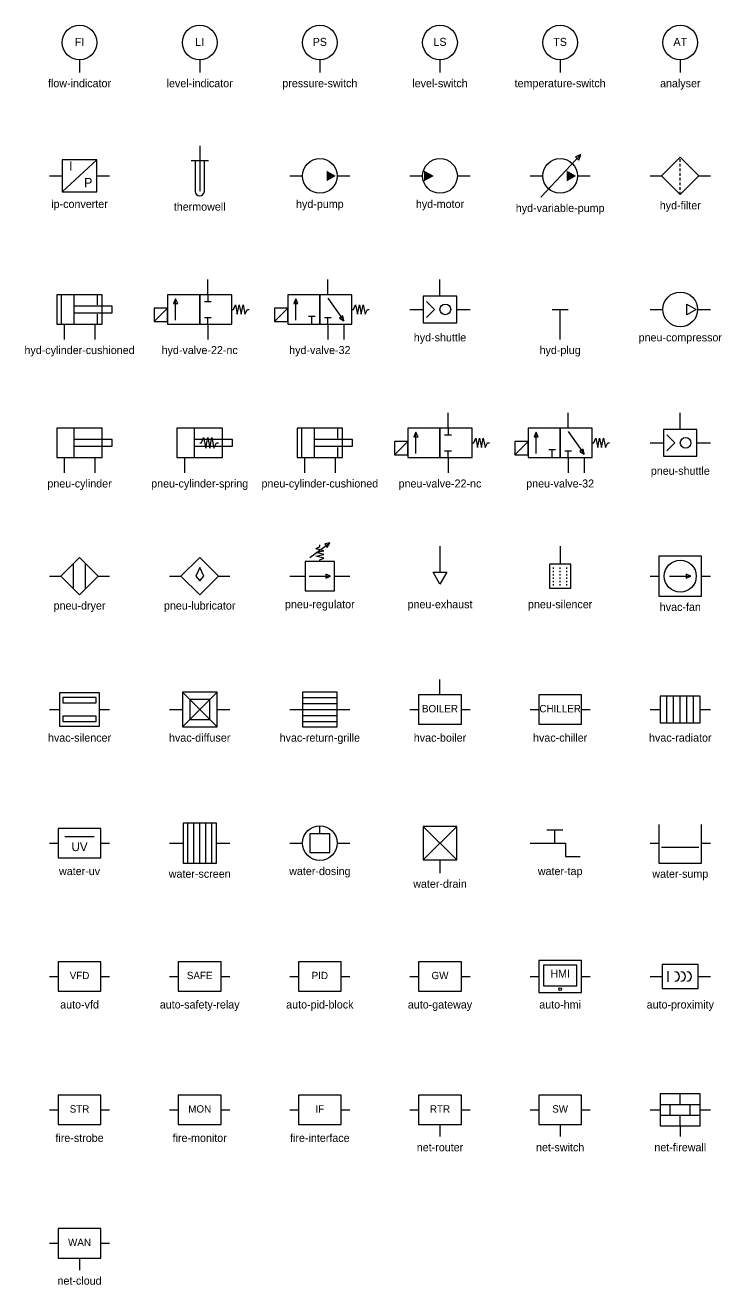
# Model space of a CAD drawing. Header units: millimetres. Extents: x -81 to 2045, y -3666 to 54.
# Drawn here: x 999 to 2042, y -3662 to -1774 of the extents above; entities that cross this region are included whole.
import ezdxf
from ezdxf.enums import TextEntityAlignment as Align

# ---------------------------------------------------------------- set-up
doc = ezdxf.new("R2010")
doc.units = ezdxf.units.MM
doc.linetypes.add('CC_DASH_2_3', pattern=[5, 2, -3])
doc.linetypes.add('CC_DASH_4_3', pattern=[7, 4, -3])
doc.layers.get('0').update_dxf_attribs({"linetype": 'CONTINUOUS', "true_color": 0x344755})
for name, color, linetype, true_color in [('Automation', 7, 'CONTINUOUS', 0x355463), ('Fire', 7, 'CONTINUOUS', 0x355463), ('HVAC', 7, 'CONTINUOUS', 0x355463), ('Hydraulics', 7, 'CONTINUOUS', 0x355463), ('Instruments', 7, 'CONTINUOUS', 0x9b7246), ('Network', 7, 'CONTINUOUS', 0x355463), ('Pneumatics', 7, 'CONTINUOUS', 0x355463), ('Water', 7, 'CONTINUOUS', 0x355463)]:
    doc.layers.add(name, color=color, linetype=linetype, true_color=true_color)

# ---------------------------------------------------------------- blocks, each defined once
blk = doc.blocks.new('CC_FLOW_INDICATOR')
at = {"color": 0, "linetype": 'CONTINUOUS'}
blk.add_line((0, -26), (0, -45), dxfattribs=at)
blk.add_circle((0, 0), 26, dxfattribs=at)
blk.add_text('FI', height=12, dxfattribs=at).set_placement((0, -5), align=Align.CENTER)
blk = doc.blocks.new('CC_LEVEL_INDICATOR')
at = {"color": 0, "linetype": 'CONTINUOUS'}
blk.add_line((0, -26), (0, -45), dxfattribs=at)
blk.add_circle((0, 0), 26, dxfattribs=at)
blk.add_text('LI', height=12, dxfattribs=at).set_placement((0, -5), align=Align.CENTER)
blk = doc.blocks.new('CC_PRESSURE_SWITCH')
at = {"color": 0, "linetype": 'CONTINUOUS'}
blk.add_line((0, -26), (0, -45), dxfattribs=at)
blk.add_circle((0, 0), 26, dxfattribs=at)
blk.add_text('PS', height=12, dxfattribs=at).set_placement((0, -5), align=Align.CENTER)
blk = doc.blocks.new('CC_LEVEL_SWITCH')
at = {"color": 0, "linetype": 'CONTINUOUS'}
blk.add_line((0, -26), (0, -45), dxfattribs=at)
blk.add_circle((0, 0), 26, dxfattribs=at)
blk.add_text('LS', height=12, dxfattribs=at).set_placement((0, -5), align=Align.CENTER)
blk = doc.blocks.new('CC_TEMPERATURE_SWITCH')
at = {"color": 0, "linetype": 'CONTINUOUS'}
blk.add_line((0, -26), (0, -45), dxfattribs=at)
blk.add_circle((0, 0), 26, dxfattribs=at)
blk.add_text('TS', height=12, dxfattribs=at).set_placement((0, -5), align=Align.CENTER)
blk = doc.blocks.new('CC_ANALYSER')
at = {"color": 0, "linetype": 'CONTINUOUS'}
blk.add_line((0, -26), (0, -45), dxfattribs=at)
blk.add_circle((0, 0), 26, dxfattribs=at)
blk.add_text('AT', height=12, dxfattribs=at).set_placement((0, -5), align=Align.CENTER)
blk = doc.blocks.new('CC_IP_CONVERTER')
at = {"color": 0, "linetype": 'CONTINUOUS'}
for p, q in [((-26, -24), (26, 24)), ((-45, 0), (-26, 0)), ((26, 0), (45, 0))]:
    blk.add_line(p, q, dxfattribs=at)
blk.add_lwpolyline([(-26, -24), (26, -24), (26, 24), (-26, 24)], close=True, dxfattribs=at)
for s, p in [('I', (-13, 8)), ('P', (13, -17))]:
    blk.add_text(s, height=14, dxfattribs=at).set_placement(p, align=Align.CENTER)
blk = doc.blocks.new('CC_THERMOWELL')
at = {"color": 0, "linetype": 'CONTINUOUS'}
for p, q in [((0, 45), (0, -23)), ((-13, 23), (13, 23)), ((-7, 23), (-7, -23)), ((7, -23), (7, 23))]:
    blk.add_line(p, q, dxfattribs=at)
blk.add_arc((0, -23), 7, 180, 360, dxfattribs=at)
blk = doc.blocks.new('CC_HYD_PUMP')
at = {"color": 0, "linetype": 'CONTINUOUS'}
for p, q in [((-45, 0), (-26, 0)), ((26, 0), (45, 0))]:
    blk.add_line(p, q, dxfattribs=at)
blk.add_circle((0, 0), 26, dxfattribs=at)
blk.add_solid([(10, -8), (10, 8), (24, 0)], dxfattribs=at)
blk = doc.blocks.new('CC_HYD_MOTOR')
at = {"color": 0, "linetype": 'CONTINUOUS'}
for p, q in [((-45, 0), (-26, 0)), ((26, 0), (45, 0))]:
    blk.add_line(p, q, dxfattribs=at)
blk.add_circle((0, 0), 26, dxfattribs=at)
blk.add_solid([(-24, -8), (-24, 8), (-9, 0)], dxfattribs=at)
blk = doc.blocks.new('CC_HYD_VARIABLE_PUMP')
at = {"color": 0, "linetype": 'CONTINUOUS'}
for p, q in [((-29, -32), (31, 32)), ((-45, 0), (-26, 0)), ((26, 0), (45, 0))]:
    blk.add_line(p, q, dxfattribs=at)
blk.add_lwpolyline([(31, 32), (22.9, 28.6), (28.2, 23.7)], close=True, dxfattribs=at)
blk.add_circle((0, 0), 26, dxfattribs=at)
blk.add_solid([(10, -8), (10, 8), (24, 0)], dxfattribs=at)
blk = doc.blocks.new('CC_HYD_FILTER')
at = {"color": 0, "linetype": 'CC_DASH_4_3'}
blk.add_line((0, -28), (0, 28), dxfattribs=at)
at = {"color": 0, "linetype": 'CONTINUOUS'}
for p, q in [((-45, 0), (-28, 0)), ((28, 0), (45, 0))]:
    blk.add_line(p, q, dxfattribs=at)
blk.add_lwpolyline([(-28, 0), (0, 28), (28, 0), (0, -28)], close=True, dxfattribs=at)
blk = doc.blocks.new('CC_HYD_CYLINDER_CUSHIONED')
at = {"color": 0, "linetype": 'CONTINUOUS'}
for p, q in [((-27, -22), (-27, 22)), ((-8, -22), (-8, 22)), ((27, 7), (27, 22)), ((49, 5), (-8, 5)), ((49, -5), (49, 5)), ((-8, -5), (49, -5)), ((27, -22), (27, -7)), ((-23, -22), (-23, -45)), ((23, -22), (23, -45))]:
    blk.add_line(p, q, dxfattribs=at)
blk.add_lwpolyline([(-34, -22), (34, -22), (34, 22), (-34, 22)], close=True, dxfattribs=at)
blk = doc.blocks.new('CC_HYD_VALVE_22_NC')
at = {"color": 0, "linetype": 'CONTINUOUS'}
for p, q in [((12, 22), (12, 45)), ((12, 22), (12, 12)), ((-68, -18), (-48, 2)), ((-36, -16), (-36, 16)), ((7, 12), (17, 12)), ((7, -12), (17, -12)), ((12, -22), (12, -12)), ((12, -22), (12, -45))]:
    blk.add_line(p, q, dxfattribs=at)
for points in [[(-48, -22), (0, -22), (0, 22), (-48, 22)], [(0, -22), (48, -22), (48, 22), (0, 22)], [(-68, -18), (-48, -18), (-48, 2), (-68, 2)], [(-36, 16), (-39.15, 9), (-32.85, 9)]]:
    blk.add_lwpolyline(points, close=True, dxfattribs=at)
blk.add_lwpolyline([(48, 0), (50.6, 0), (53.46, 7), (56.32, -7), (59.18, 7), (62.04, -7), (64.9, 7), (67.76, -7), (71.4, 0), (74, 0)], dxfattribs=at)
blk = doc.blocks.new('CC_HYD_VALVE_32')
at = {"color": 0, "linetype": 'CONTINUOUS'}
for p, q in [((12, 22), (12, 45)), ((-68, -18), (-48, 2)), ((-36, -16), (-36, 16)), ((12, 17), (36, -17)), ((-17, -10), (-7, -10)), ((-12, -22), (-12, -10)), ((7, -12), (17, -12)), ((12, -22), (12, -12)), ((12, -22), (12, -45)), ((36, -22), (36, -45))]:
    blk.add_line(p, q, dxfattribs=at)
for points in [[(-48, -22), (0, -22), (0, 22), (-48, 22)], [(0, -22), (48, -22), (48, 22), (0, 22)], [(-68, -18), (-48, -18), (-48, 2), (-68, 2)], [(-36, 16), (-39.1, 9), (-32.9, 9)], [(36, -17), (34.5, -9.5), (29.4, -13.1)]]:
    blk.add_lwpolyline(points, close=True, dxfattribs=at)
blk.add_lwpolyline([(48, 0), (50.6, 0), (53.5, 7), (56.3, -7), (59.2, 7), (62, -7), (64.9, 7), (67.8, -7), (71.4, 0), (74, 0)], dxfattribs=at)
blk = doc.blocks.new('CC_HYD_SHUTTLE')
at = {"color": 0, "linetype": 'CONTINUOUS'}
for p, q in [((0, 20), (0, 45)), ((-45, 0), (-25, 0)), ((25, 0), (45, 0))]:
    blk.add_line(p, q, dxfattribs=at)
blk.add_lwpolyline([(-25, -20), (25, -20), (25, 20), (-25, 20)], close=True, dxfattribs=at)
blk.add_lwpolyline([(-20, -12), (-8, 0), (-20, 12)], dxfattribs=at)
blk.add_circle((8, 0), 8, dxfattribs=at)
blk = doc.blocks.new('CC_HYD_PLUG')
at = {"color": 0, "linetype": 'CONTINUOUS'}
for p, q in [((-12, 0), (12, 0)), ((0, -45), (0, 0))]:
    blk.add_line(p, q, dxfattribs=at)
blk = doc.blocks.new('CC_PNEU_COMPRESSOR')
at = {"color": 0, "linetype": 'CONTINUOUS'}
for p, q in [((-45, 0), (-26, 0)), ((26, 0), (45, 0))]:
    blk.add_line(p, q, dxfattribs=at)
blk.add_lwpolyline([(10, -8), (10, 8), (24, 0)], close=True, dxfattribs=at)
blk.add_circle((0, 0), 26, dxfattribs=at)
blk = doc.blocks.new('CC_PNEU_CYLINDER')
at = {"color": 0, "linetype": 'CONTINUOUS'}
for p, q in [((-8, -22), (-8, 22)), ((49, 5), (-8, 5)), ((49, -5), (49, 5)), ((-8, -5), (49, -5)), ((-23, -22), (-23, -45)), ((23, -22), (23, -45))]:
    blk.add_line(p, q, dxfattribs=at)
blk.add_lwpolyline([(-34, -22), (34, -22), (34, 22), (-34, 22)], close=True, dxfattribs=at)
blk = doc.blocks.new('CC_PNEU_CYLINDER_SPRING')
at = {"color": 0, "linetype": 'CONTINUOUS'}
for p, q in [((-8, -22), (-8, 22)), ((49, 5), (-8, 5)), ((49, -5), (49, 5)), ((-8, -5), (49, -5)), ((-23, -22), (-23, -45))]:
    blk.add_line(p, q, dxfattribs=at)
blk.add_lwpolyline([(-34, -22), (34, -22), (34, 22), (-34, 22)], close=True, dxfattribs=at)
blk.add_lwpolyline([(0, 0), (2.8, 0), (5.88, 8), (8.96, -8), (12.04, 8), (15.12, -8), (18.2, 8), (21.28, -8), (25.2, 0), (28, 0)], dxfattribs=at)
blk = doc.blocks.new('CC_PNEU_CYLINDER_CUSHIONED')
at = {"color": 0, "linetype": 'CONTINUOUS'}
for p, q in [((-27, -22), (-27, 22)), ((-8, -22), (-8, 22)), ((27, 7), (27, 22)), ((49, 5), (-8, 5)), ((49, -5), (49, 5)), ((-8, -5), (49, -5)), ((27, -22), (27, -7)), ((-23, -22), (-23, -45)), ((23, -22), (23, -45))]:
    blk.add_line(p, q, dxfattribs=at)
blk.add_lwpolyline([(-34, -22), (34, -22), (34, 22), (-34, 22)], close=True, dxfattribs=at)
blk = doc.blocks.new('CC_PNEU_VALVE_22_NC')
at = {"color": 0, "linetype": 'CONTINUOUS'}
for p, q in [((12, 22), (12, 45)), ((12, 22), (12, 12)), ((-68, -18), (-48, 2)), ((-36, -16), (-36, 16)), ((7, 12), (17, 12)), ((7, -12), (17, -12)), ((12, -22), (12, -12)), ((12, -22), (12, -45))]:
    blk.add_line(p, q, dxfattribs=at)
for points in [[(-48, -22), (0, -22), (0, 22), (-48, 22)], [(0, -22), (48, -22), (48, 22), (0, 22)], [(-68, -18), (-48, -18), (-48, 2), (-68, 2)], [(-36, 16), (-39.15, 9), (-32.85, 9)]]:
    blk.add_lwpolyline(points, close=True, dxfattribs=at)
blk.add_lwpolyline([(48, 0), (50.6, 0), (53.46, 7), (56.32, -7), (59.18, 7), (62.04, -7), (64.9, 7), (67.76, -7), (71.4, 0), (74, 0)], dxfattribs=at)
blk = doc.blocks.new('CC_PNEU_VALVE_32')
at = {"color": 0, "linetype": 'CONTINUOUS'}
for p, q in [((12, 22), (12, 45)), ((-68, -18), (-48, 2)), ((-36, -16), (-36, 16)), ((12, 17), (36, -17)), ((-17, -10), (-7, -10)), ((-12, -22), (-12, -10)), ((7, -12), (17, -12)), ((12, -22), (12, -12)), ((12, -22), (12, -45)), ((36, -22), (36, -45))]:
    blk.add_line(p, q, dxfattribs=at)
for points in [[(-48, -22), (0, -22), (0, 22), (-48, 22)], [(0, -22), (48, -22), (48, 22), (0, 22)], [(-68, -18), (-48, -18), (-48, 2), (-68, 2)], [(-36, 16), (-39.1, 9), (-32.9, 9)], [(36, -17), (34.5, -9.5), (29.4, -13.1)]]:
    blk.add_lwpolyline(points, close=True, dxfattribs=at)
blk.add_lwpolyline([(48, 0), (50.6, 0), (53.5, 7), (56.3, -7), (59.2, 7), (62, -7), (64.9, 7), (67.8, -7), (71.4, 0), (74, 0)], dxfattribs=at)
blk = doc.blocks.new('CC_PNEU_SHUTTLE')
at = {"color": 0, "linetype": 'CONTINUOUS'}
for p, q in [((0, 20), (0, 45)), ((-45, 0), (-25, 0)), ((25, 0), (45, 0))]:
    blk.add_line(p, q, dxfattribs=at)
blk.add_lwpolyline([(-25, -20), (25, -20), (25, 20), (-25, 20)], close=True, dxfattribs=at)
blk.add_lwpolyline([(-20, -12), (-8, 0), (-20, 12)], dxfattribs=at)
blk.add_circle((8, 0), 8, dxfattribs=at)
blk = doc.blocks.new('CC_PNEU_DRYER')
at = {"color": 0, "linetype": 'CONTINUOUS'}
for p, q in [((-9, -19), (-9, 19)), ((9, -19), (9, 19)), ((-45, 0), (-28, 0)), ((28, 0), (45, 0))]:
    blk.add_line(p, q, dxfattribs=at)
blk.add_lwpolyline([(-28, 0), (0, 28), (28, 0), (0, -28)], close=True, dxfattribs=at)
blk = doc.blocks.new('CC_PNEU_LUBRICATOR')
at = {"color": 0, "linetype": 'CONTINUOUS'}
for p, q in [((-45, 0), (-28, 0)), ((28, 0), (45, 0))]:
    blk.add_line(p, q, dxfattribs=at)
for points in [[(-28, 0), (0, 28), (28, 0), (0, -28)], [(0, 13), (-6, 0), (0, -7), (6, 0)]]:
    blk.add_lwpolyline(points, close=True, dxfattribs=at)
blk = doc.blocks.new('CC_PNEU_REGULATOR')
at = {"color": 0, "linetype": 'CONTINUOUS'}
for p, q in [((-15, 28), (15, 50)), ((-45, 0), (-22, 0)), ((-16, 0), (16, 0)), ((22, 0), (45, 0))]:
    blk.add_line(p, q, dxfattribs=at)
blk.add_lwpolyline([(0, 22), (0, 24.5), (6, 27.2), (-6, 30), (6, 32.8), (-6, 35.5), (6, 38.2), (-6, 41), (0, 44.5), (0, 47)], dxfattribs=at)
for points in [[(15, 50), (7.5, 48.4), (11.2, 43.3)], [(-22, -22), (22, -22), (22, 22), (-22, 22)], [(16, 0), (9, 3.1), (9, -3.1)]]:
    blk.add_lwpolyline(points, close=True, dxfattribs=at)
blk = doc.blocks.new('CC_PNEU_EXHAUST')
at = {"color": 0, "linetype": 'CONTINUOUS'}
blk.add_line((0, 45), (0, 6), dxfattribs=at)
blk.add_lwpolyline([(-10, 6), (10, 6), (0, -12)], close=True, dxfattribs=at)
blk = doc.blocks.new('CC_PNEU_SILENCER')
at = {"color": 0, "linetype": 'CONTINUOUS'}
blk.add_line((0, 45), (0, 18), dxfattribs=at)
at = {"color": 0, "linetype": 'CC_DASH_2_3'}
for p, q in [((-10, -14), (-10, 14)), ((0, -14), (0, 14)), ((10, -14), (10, 14))]:
    blk.add_line(p, q, dxfattribs=at)
at = {"color": 0, "linetype": 'CONTINUOUS'}
blk.add_lwpolyline([(-16, -18), (16, -18), (16, 18), (-16, 18)], close=True, dxfattribs=at)
blk = doc.blocks.new('CC_HVAC_FAN')
at = {"color": 0, "linetype": 'CONTINUOUS'}
for p, q in [((-45, 0), (-32, 0)), ((-16, 0), (16, 0)), ((32, 0), (45, 0))]:
    blk.add_line(p, q, dxfattribs=at)
for points in [[(-32, -30), (32, -30), (32, 30), (-32, 30)], [(16, 0), (9, 3.15), (9, -3.15)]]:
    blk.add_lwpolyline(points, close=True, dxfattribs=at)
blk.add_circle((0, 0), 24, dxfattribs=at)
blk = doc.blocks.new('CC_HVAC_SILENCER')
at = {"color": 0, "linetype": 'CONTINUOUS'}
for p, q in [((-45, 0), (-30, 0)), ((30, 0), (45, 0))]:
    blk.add_line(p, q, dxfattribs=at)
for points in [[(-30, -25), (30, -25), (30, 25), (-30, 25)], [(-25, 10), (25, 10), (25, 18), (-25, 18)], [(-25, -18), (25, -18), (25, -10), (-25, -10)]]:
    blk.add_lwpolyline(points, close=True, dxfattribs=at)
blk = doc.blocks.new('CC_HVAC_DIFFUSER')
at = {"color": 0, "linetype": 'CONTINUOUS'}
for p, q in [((-26, -26), (26, 26)), ((-26, 26), (26, -26)), ((-45, 0), (-26, 0)), ((26, 0), (45, 0))]:
    blk.add_line(p, q, dxfattribs=at)
for points in [[(-26, -26), (26, -26), (26, 26), (-26, 26)], [(-15, -15), (15, -15), (15, 15), (-15, 15)]]:
    blk.add_lwpolyline(points, close=True, dxfattribs=at)
blk = doc.blocks.new('CC_HVAC_RETURN_GRILLE')
at = {"color": 0, "linetype": 'CONTINUOUS'}
for p, q in [((-45, 0), (-26, 0)), ((-26, 18), (26, 18)), ((-26, 9), (26, 9)), ((-26, 0), (26, 0)), ((26, 0), (45, 0)), ((-26, -9), (26, -9)), ((-26, -18), (26, -18))]:
    blk.add_line(p, q, dxfattribs=at)
blk.add_lwpolyline([(-26, -26), (26, -26), (26, 26), (-26, 26)], close=True, dxfattribs=at)
blk = doc.blocks.new('CC_HVAC_BOILER')
at = {"color": 0, "linetype": 'CONTINUOUS'}
for p, q in [((0, 22), (0, 45)), ((-45, 0), (-32, 0)), ((32, 0), (45, 0))]:
    blk.add_line(p, q, dxfattribs=at)
blk.add_lwpolyline([(-32, -22), (32, -22), (32, 22), (-32, 22)], close=True, dxfattribs=at)
blk.add_text('BOILER', height=11, dxfattribs=at).set_placement((0, -4), align=Align.CENTER)
blk = doc.blocks.new('CC_HVAC_CHILLER')
at = {"color": 0, "linetype": 'CONTINUOUS'}
for p, q in [((-45, 0), (-32, 0)), ((32, 0), (45, 0))]:
    blk.add_line(p, q, dxfattribs=at)
blk.add_lwpolyline([(-32, -22), (32, -22), (32, 22), (-32, 22)], close=True, dxfattribs=at)
blk.add_text('CHILLER', height=11, dxfattribs=at).set_placement((0, -4), align=Align.CENTER)
blk = doc.blocks.new('CC_HVAC_RADIATOR')
at = {"color": 0, "linetype": 'CONTINUOUS'}
for p, q in [((-20, -20), (-20, 20)), ((-10, -20), (-10, 20)), ((0, -20), (0, 20)), ((10, -20), (10, 20)), ((20, -20), (20, 20)), ((-45, 0), (-30, 0)), ((30, 0), (45, 0))]:
    blk.add_line(p, q, dxfattribs=at)
blk.add_lwpolyline([(-30, -20), (30, -20), (30, 20), (-30, 20)], close=True, dxfattribs=at)
blk = doc.blocks.new('CC_WATER_UV')
at = {"color": 0, "linetype": 'CONTINUOUS'}
for p, q in [((-45, 0), (-32, 0)), ((-22, 10), (22, 10)), ((32, 0), (45, 0))]:
    blk.add_line(p, q, dxfattribs=at)
blk.add_lwpolyline([(-32, -22), (32, -22), (32, 22), (-32, 22)], close=True, dxfattribs=at)
blk.add_text('UV', height=13, dxfattribs=at).set_placement((0, -12), align=Align.CENTER)
blk = doc.blocks.new('CC_WATER_SCREEN')
at = {"color": 0, "linetype": 'CONTINUOUS'}
for p, q in [((-18, -30), (-18, 30)), ((-9, -30), (-9, 30)), ((0, -30), (0, 30)), ((9, -30), (9, 30)), ((18, -30), (18, 30)), ((-45, 0), (-25, 0)), ((25, 0), (45, 0))]:
    blk.add_line(p, q, dxfattribs=at)
blk.add_lwpolyline([(-25, -30), (25, -30), (25, 30), (-25, 30)], close=True, dxfattribs=at)
blk = doc.blocks.new('CC_WATER_DOSING')
at = {"color": 0, "linetype": 'CONTINUOUS'}
for p, q in [((0, 14), (0, 26)), ((-45, 0), (-26, 0)), ((26, 0), (45, 0))]:
    blk.add_line(p, q, dxfattribs=at)
blk.add_lwpolyline([(-15, -14), (15, -14), (15, 14), (-15, 14)], close=True, dxfattribs=at)
blk.add_circle((0, 0), 26, dxfattribs=at)
blk = doc.blocks.new('CC_WATER_DRAIN')
at = {"color": 0, "linetype": 'CONTINUOUS'}
for p, q in [((-25, -25), (25, 25)), ((-25, 25), (25, -25)), ((0, -25), (0, -45))]:
    blk.add_line(p, q, dxfattribs=at)
blk.add_lwpolyline([(-25, -25), (25, -25), (25, 25), (-25, 25)], close=True, dxfattribs=at)
blk = doc.blocks.new('CC_WATER_TAP')
at = {"color": 0, "linetype": 'CONTINUOUS'}
for p, q in [((-20, 20), (4, 20)), ((-8, 0), (-8, 20))]:
    blk.add_line(p, q, dxfattribs=at)
blk.add_lwpolyline([(-45, 0), (8, 0), (8, -20), (30, -20)], dxfattribs=at)
blk = doc.blocks.new('CC_WATER_SUMP')
at = {"color": 0, "linetype": 'CONTINUOUS'}
for p, q in [((-45, 0), (-32, 0)), ((32, 0), (45, 0)), ((-28, -6), (28, -6))]:
    blk.add_line(p, q, dxfattribs=at)
blk.add_lwpolyline([(-32, 28), (-32, -30), (32, -30), (32, 28)], dxfattribs=at)
blk = doc.blocks.new('CC_AUTO_VFD')
at = {"color": 0, "linetype": 'CONTINUOUS'}
for p, q in [((-45, 0), (-32, 0)), ((32, 0), (45, 0))]:
    blk.add_line(p, q, dxfattribs=at)
blk.add_lwpolyline([(-32, -22), (32, -22), (32, 22), (-32, 22)], close=True, dxfattribs=at)
blk.add_text('VFD', height=11, dxfattribs=at).set_placement((0, -4), align=Align.CENTER)
blk = doc.blocks.new('CC_AUTO_SAFETY_RELAY')
at = {"color": 0, "linetype": 'CONTINUOUS'}
for p, q in [((-45, 0), (-32, 0)), ((32, 0), (45, 0))]:
    blk.add_line(p, q, dxfattribs=at)
blk.add_lwpolyline([(-32, -22), (32, -22), (32, 22), (-32, 22)], close=True, dxfattribs=at)
blk.add_text('SAFE', height=11, dxfattribs=at).set_placement((0, -4), align=Align.CENTER)
blk = doc.blocks.new('CC_AUTO_PID_BLOCK')
at = {"color": 0, "linetype": 'CONTINUOUS'}
for p, q in [((-45, 0), (-32, 0)), ((32, 0), (45, 0))]:
    blk.add_line(p, q, dxfattribs=at)
blk.add_lwpolyline([(-32, -22), (32, -22), (32, 22), (-32, 22)], close=True, dxfattribs=at)
blk.add_text('PID', height=11, dxfattribs=at).set_placement((0, -4), align=Align.CENTER)
blk = doc.blocks.new('CC_AUTO_GATEWAY')
at = {"color": 0, "linetype": 'CONTINUOUS'}
for p, q in [((-45, 0), (-32, 0)), ((32, 0), (45, 0))]:
    blk.add_line(p, q, dxfattribs=at)
blk.add_lwpolyline([(-32, -22), (32, -22), (32, 22), (-32, 22)], close=True, dxfattribs=at)
blk.add_text('GW', height=11, dxfattribs=at).set_placement((0, -4), align=Align.CENTER)
blk = doc.blocks.new('CC_AUTO_HMI')
at = {"color": 0, "linetype": 'CONTINUOUS'}
for p, q in [((-45, 0), (-32, 0)), ((32, 0), (45, 0))]:
    blk.add_line(p, q, dxfattribs=at)
for points in [[(-32, -24), (32, -24), (32, 24), (-32, 24)], [(-25, -14), (25, -14), (25, 17), (-25, 17)]]:
    blk.add_lwpolyline(points, close=True, dxfattribs=at)
blk.add_circle((0, -19), 2, dxfattribs=at)
blk.add_text('HMI', height=12, dxfattribs=at).set_placement((0, -2), align=Align.CENTER)
blk = doc.blocks.new('CC_AUTO_PROXIMITY')
at = {"color": 0, "linetype": 'CONTINUOUS'}
for p, q in [((-45, 0), (-27, 0)), ((-18, -8), (-18, 8)), ((27, 0), (45, 0))]:
    blk.add_line(p, q, dxfattribs=at)
blk.add_lwpolyline([(-27, -18), (27, -18), (27, 18), (-27, 18)], close=True, dxfattribs=at)
for centre in [(-8, 0), (1, 0), (10, 0)]:
    blk.add_arc(centre, 7, -90, 90, dxfattribs=at)
blk = doc.blocks.new('CC_FIRE_STROBE')
at = {"color": 0, "linetype": 'CONTINUOUS'}
for p, q in [((-45, 0), (-32, 0)), ((32, 0), (45, 0))]:
    blk.add_line(p, q, dxfattribs=at)
blk.add_lwpolyline([(-32, -22), (32, -22), (32, 22), (-32, 22)], close=True, dxfattribs=at)
blk.add_text('STR', height=11, dxfattribs=at).set_placement((0, -4), align=Align.CENTER)
blk = doc.blocks.new('CC_FIRE_MONITOR')
at = {"color": 0, "linetype": 'CONTINUOUS'}
for p, q in [((-45, 0), (-32, 0)), ((32, 0), (45, 0))]:
    blk.add_line(p, q, dxfattribs=at)
blk.add_lwpolyline([(-32, -22), (32, -22), (32, 22), (-32, 22)], close=True, dxfattribs=at)
blk.add_text('MON', height=11, dxfattribs=at).set_placement((0, -4), align=Align.CENTER)
blk = doc.blocks.new('CC_FIRE_INTERFACE')
at = {"color": 0, "linetype": 'CONTINUOUS'}
for p, q in [((-45, 0), (-32, 0)), ((32, 0), (45, 0))]:
    blk.add_line(p, q, dxfattribs=at)
blk.add_lwpolyline([(-32, -22), (32, -22), (32, 22), (-32, 22)], close=True, dxfattribs=at)
blk.add_text('IF', height=11, dxfattribs=at).set_placement((0, -4), align=Align.CENTER)
blk = doc.blocks.new('CC_NET_ROUTER')
at = {"color": 0, "linetype": 'CONTINUOUS'}
for p, q in [((-45, 0), (-32, 0)), ((32, 0), (45, 0)), ((0, -22), (0, -40))]:
    blk.add_line(p, q, dxfattribs=at)
blk.add_lwpolyline([(-32, -22), (32, -22), (32, 22), (-32, 22)], close=True, dxfattribs=at)
blk.add_text('RTR', height=11, dxfattribs=at).set_placement((0, -4), align=Align.CENTER)
blk = doc.blocks.new('CC_NET_SWITCH')
at = {"color": 0, "linetype": 'CONTINUOUS'}
for p, q in [((-45, 0), (-32, 0)), ((32, 0), (45, 0)), ((0, -22), (0, -40))]:
    blk.add_line(p, q, dxfattribs=at)
blk.add_lwpolyline([(-32, -22), (32, -22), (32, 22), (-32, 22)], close=True, dxfattribs=at)
blk.add_text('SW', height=11, dxfattribs=at).set_placement((0, -4), align=Align.CENTER)
blk = doc.blocks.new('CC_NET_FIREWALL')
at = {"color": 0, "linetype": 'CONTINUOUS'}
for p, q in [((0, 8), (0, 24)), ((-45, 0), (-30, 0)), ((-30, 8), (30, 8)), ((-15, -8), (-15, 8)), ((15, -8), (15, 8)), ((30, 0), (45, 0)), ((-30, -8), (30, -8)), ((0, -24), (0, -8)), ((0, -24), (0, -40))]:
    blk.add_line(p, q, dxfattribs=at)
blk.add_lwpolyline([(-30, -24), (30, -24), (30, 24), (-30, 24)], close=True, dxfattribs=at)
blk = doc.blocks.new('CC_NET_CLOUD')
at = {"color": 0, "linetype": 'CONTINUOUS'}
for p, q in [((-45, 0), (-32, 0)), ((32, 0), (45, 0)), ((0, -22), (0, -40))]:
    blk.add_line(p, q, dxfattribs=at)
blk.add_lwpolyline([(-32, -22), (32, -22), (32, 22), (-32, 22)], close=True, dxfattribs=at)
blk.add_text('WAN', height=11, dxfattribs=at).set_placement((0, -4), align=Align.CENTER)

msp = doc.modelspace()

# ---------------------------------------------------------------- block references
at = {"layer": 'Automation'}
ref = msp.add_blockref('CC_AUTO_VFD', (1080, -3200), dxfattribs=at)
ref.add_attrib('TAG', 'auto-vfd', dxfattribs={"height": 12}).set_placement((1080, -3248), align=Align.CENTER)
ref = msp.add_blockref('CC_AUTO_SAFETY_RELAY', (1260, -3200), dxfattribs=at)
ref.add_attrib('TAG', 'auto-safety-relay', dxfattribs={"height": 12}).set_placement((1260, -3248), align=Align.CENTER)
ref = msp.add_blockref('CC_AUTO_PID_BLOCK', (1440, -3200), dxfattribs=at)
ref.add_attrib('TAG', 'auto-pid-block', dxfattribs={"height": 12}).set_placement((1440, -3248), align=Align.CENTER)
ref = msp.add_blockref('CC_AUTO_GATEWAY', (1620, -3200), dxfattribs=at)
ref.add_attrib('TAG', 'auto-gateway', dxfattribs={"height": 12}).set_placement((1620, -3248), align=Align.CENTER)
ref = msp.add_blockref('CC_AUTO_HMI', (1800, -3200), dxfattribs=at)
ref.add_attrib('TAG', 'auto-hmi', dxfattribs={"height": 12}).set_placement((1800, -3248), align=Align.CENTER)
ref = msp.add_blockref('CC_AUTO_PROXIMITY', (1980, -3200), dxfattribs=at)
ref.add_attrib('TAG', 'auto-proximity', dxfattribs={"height": 12}).set_placement((1980, -3248), align=Align.CENTER)
at = {"layer": 'Fire'}
ref = msp.add_blockref('CC_FIRE_STROBE', (1080, -3400), dxfattribs=at)
ref.add_attrib('TAG', 'fire-strobe', dxfattribs={"height": 12}).set_placement((1080, -3448), align=Align.CENTER)
ref = msp.add_blockref('CC_FIRE_MONITOR', (1260, -3400), dxfattribs=at)
ref.add_attrib('TAG', 'fire-monitor', dxfattribs={"height": 12}).set_placement((1260, -3448), align=Align.CENTER)
ref = msp.add_blockref('CC_FIRE_INTERFACE', (1440, -3400), dxfattribs=at)
ref.add_attrib('TAG', 'fire-interface', dxfattribs={"height": 12}).set_placement((1440, -3448), align=Align.CENTER)
at = {"layer": 'HVAC'}
ref = msp.add_blockref('CC_HVAC_FAN', (1980, -2600), dxfattribs=at)
ref.add_attrib('TAG', 'hvac-fan', dxfattribs={"height": 12}).set_placement((1980, -2652), align=Align.CENTER)
ref = msp.add_blockref('CC_HVAC_BOILER', (1620, -2800), dxfattribs=at)
ref.add_attrib('TAG', 'hvac-boiler', dxfattribs={"height": 12}).set_placement((1620, -2848), align=Align.CENTER)
ref = msp.add_blockref('CC_HVAC_SILENCER', (1080, -2800), dxfattribs=at)
ref.add_attrib('TAG', 'hvac-silencer', dxfattribs={"height": 12}).set_placement((1080, -2848), align=Align.CENTER)
ref = msp.add_blockref('CC_HVAC_DIFFUSER', (1260, -2800), dxfattribs=at)
ref.add_attrib('TAG', 'hvac-diffuser', dxfattribs={"height": 12}).set_placement((1260, -2848), align=Align.CENTER)
ref = msp.add_blockref('CC_HVAC_RETURN_GRILLE', (1440, -2800), dxfattribs=at)
ref.add_attrib('TAG', 'hvac-return-grille', dxfattribs={"height": 12}).set_placement((1440, -2848), align=Align.CENTER)
ref = msp.add_blockref('CC_HVAC_CHILLER', (1800, -2800), dxfattribs=at)
ref.add_attrib('TAG', 'hvac-chiller', dxfattribs={"height": 12}).set_placement((1800, -2848), align=Align.CENTER)
ref = msp.add_blockref('CC_HVAC_RADIATOR', (1980, -2800), dxfattribs=at)
ref.add_attrib('TAG', 'hvac-radiator', dxfattribs={"height": 12}).set_placement((1980, -2848), align=Align.CENTER)
at = {"layer": 'Hydraulics'}
ref = msp.add_blockref('CC_HYD_PUMP', (1440, -2000), dxfattribs=at)
ref.add_attrib('TAG', 'hyd-pump', dxfattribs={"height": 12}).set_placement((1440, -2048), align=Align.CENTER)
ref = msp.add_blockref('CC_HYD_MOTOR', (1620, -2000), dxfattribs=at)
ref.add_attrib('TAG', 'hyd-motor', dxfattribs={"height": 12}).set_placement((1620, -2048), align=Align.CENTER)
ref = msp.add_blockref('CC_HYD_VARIABLE_PUMP', (1800, -2000), dxfattribs=at)
ref.add_attrib('TAG', 'hyd-variable-pump', dxfattribs={"height": 12}).set_placement((1800, -2054), align=Align.CENTER)
ref = msp.add_blockref('CC_HYD_FILTER', (1980, -2000), dxfattribs=at)
ref.add_attrib('TAG', 'hyd-filter', dxfattribs={"height": 12}).set_placement((1980, -2050), align=Align.CENTER)
ref = msp.add_blockref('CC_HYD_VALVE_22_NC', (1260, -2200), dxfattribs=at)
ref.add_attrib('TAG', 'hyd-valve-22-nc', dxfattribs={"height": 12}).set_placement((1260, -2267), align=Align.CENTER)
ref = msp.add_blockref('CC_HYD_VALVE_32', (1440, -2200), dxfattribs=at)
ref.add_attrib('TAG', 'hyd-valve-32', dxfattribs={"height": 12}).set_placement((1440, -2267), align=Align.CENTER)
ref = msp.add_blockref('CC_HYD_SHUTTLE', (1620, -2200), dxfattribs=at)
ref.add_attrib('TAG', 'hyd-shuttle', dxfattribs={"height": 12}).set_placement((1620, -2248), align=Align.CENTER)
ref = msp.add_blockref('CC_HYD_CYLINDER_CUSHIONED', (1080, -2200), dxfattribs=at)
ref.add_attrib('TAG', 'hyd-cylinder-cushioned', dxfattribs={"height": 12}).set_placement((1080, -2267), align=Align.CENTER)
ref = msp.add_blockref('CC_HYD_PLUG', (1800, -2200), dxfattribs=at)
ref.add_attrib('TAG', 'hyd-plug', dxfattribs={"height": 12}).set_placement((1800, -2267), align=Align.CENTER)
at = {"layer": 'Instruments'}
ref = msp.add_blockref('CC_FLOW_INDICATOR', (1080, -1800), dxfattribs=at)
ref.add_attrib('TAG', 'flow-indicator', dxfattribs={"height": 12}).set_placement((1080, -1867), align=Align.CENTER)
ref = msp.add_blockref('CC_LEVEL_INDICATOR', (1260, -1800), dxfattribs=at)
ref.add_attrib('TAG', 'level-indicator', dxfattribs={"height": 12}).set_placement((1260, -1867), align=Align.CENTER)
ref = msp.add_blockref('CC_PRESSURE_SWITCH', (1440, -1800), dxfattribs=at)
ref.add_attrib('TAG', 'pressure-switch', dxfattribs={"height": 12}).set_placement((1440, -1867), align=Align.CENTER)
ref = msp.add_blockref('CC_LEVEL_SWITCH', (1620, -1800), dxfattribs=at)
ref.add_attrib('TAG', 'level-switch', dxfattribs={"height": 12}).set_placement((1620, -1867), align=Align.CENTER)
ref = msp.add_blockref('CC_TEMPERATURE_SWITCH', (1800, -1800), dxfattribs=at)
ref.add_attrib('TAG', 'temperature-switch', dxfattribs={"height": 12}).set_placement((1800, -1867), align=Align.CENTER)
ref = msp.add_blockref('CC_ANALYSER', (1980, -1800), dxfattribs=at)
ref.add_attrib('TAG', 'analyser', dxfattribs={"height": 12}).set_placement((1980, -1867), align=Align.CENTER)
ref = msp.add_blockref('CC_THERMOWELL', (1260, -2000), dxfattribs=at)
ref.add_attrib('TAG', 'thermowell', dxfattribs={"height": 12}).set_placement((1260, -2052), align=Align.CENTER)
ref = msp.add_blockref('CC_IP_CONVERTER', (1080, -2000), dxfattribs=at)
ref.add_attrib('TAG', 'ip-converter', dxfattribs={"height": 12}).set_placement((1080, -2048), align=Align.CENTER)
at = {"layer": 'Network'}
ref = msp.add_blockref('CC_NET_ROUTER', (1620, -3400), dxfattribs=at)
ref.add_attrib('TAG', 'net-router', dxfattribs={"height": 12}).set_placement((1620, -3462), align=Align.CENTER)
ref = msp.add_blockref('CC_NET_SWITCH', (1800, -3400), dxfattribs=at)
ref.add_attrib('TAG', 'net-switch', dxfattribs={"height": 12}).set_placement((1800, -3462), align=Align.CENTER)
ref = msp.add_blockref('CC_NET_FIREWALL', (1980, -3400), dxfattribs=at)
ref.add_attrib('TAG', 'net-firewall', dxfattribs={"height": 12}).set_placement((1980, -3462), align=Align.CENTER)
ref = msp.add_blockref('CC_NET_CLOUD', (1080, -3600), dxfattribs=at)
ref.add_attrib('TAG', 'net-cloud', dxfattribs={"height": 12}).set_placement((1080, -3662), align=Align.CENTER)
at = {"layer": 'Pneumatics'}
ref = msp.add_blockref('CC_PNEU_COMPRESSOR', (1980, -2200), dxfattribs=at)
ref.add_attrib('TAG', 'pneu-compressor', dxfattribs={"height": 12}).set_placement((1980, -2248), align=Align.CENTER)
ref = msp.add_blockref('CC_PNEU_VALVE_22_NC', (1620, -2400), dxfattribs=at)
ref.add_attrib('TAG', 'pneu-valve-22-nc', dxfattribs={"height": 12}).set_placement((1620, -2467), align=Align.CENTER)
ref = msp.add_blockref('CC_PNEU_VALVE_32', (1800, -2400), dxfattribs=at)
ref.add_attrib('TAG', 'pneu-valve-32', dxfattribs={"height": 12}).set_placement((1800, -2467), align=Align.CENTER)
ref = msp.add_blockref('CC_PNEU_SHUTTLE', (1980, -2400), dxfattribs=at)
ref.add_attrib('TAG', 'pneu-shuttle', dxfattribs={"height": 12}).set_placement((1980, -2448), align=Align.CENTER)
ref = msp.add_blockref('CC_PNEU_CYLINDER', (1080, -2400), dxfattribs=at)
ref.add_attrib('TAG', 'pneu-cylinder', dxfattribs={"height": 12}).set_placement((1080, -2467), align=Align.CENTER)
ref = msp.add_blockref('CC_PNEU_CYLINDER_SPRING', (1260, -2400), dxfattribs=at)
ref.add_attrib('TAG', 'pneu-cylinder-spring', dxfattribs={"height": 12}).set_placement((1260, -2467), align=Align.CENTER)
ref = msp.add_blockref('CC_PNEU_CYLINDER_CUSHIONED', (1440, -2400), dxfattribs=at)
ref.add_attrib('TAG', 'pneu-cylinder-cushioned', dxfattribs={"height": 12}).set_placement((1440, -2467), align=Align.CENTER)
ref = msp.add_blockref('CC_PNEU_REGULATOR', (1440, -2600), dxfattribs=at)
ref.add_attrib('TAG', 'pneu-regulator', dxfattribs={"height": 12}).set_placement((1440, -2648), align=Align.CENTER)
ref = msp.add_blockref('CC_PNEU_EXHAUST', (1620, -2600), dxfattribs=at)
ref.add_attrib('TAG', 'pneu-exhaust', dxfattribs={"height": 12}).set_placement((1620, -2648), align=Align.CENTER)
ref = msp.add_blockref('CC_PNEU_SILENCER', (1800, -2600), dxfattribs=at)
ref.add_attrib('TAG', 'pneu-silencer', dxfattribs={"height": 12}).set_placement((1800, -2648), align=Align.CENTER)
ref = msp.add_blockref('CC_PNEU_DRYER', (1080, -2600), dxfattribs=at)
ref.add_attrib('TAG', 'pneu-dryer', dxfattribs={"height": 12}).set_placement((1080, -2650), align=Align.CENTER)
ref = msp.add_blockref('CC_PNEU_LUBRICATOR', (1260, -2600), dxfattribs=at)
ref.add_attrib('TAG', 'pneu-lubricator', dxfattribs={"height": 12}).set_placement((1260, -2650), align=Align.CENTER)
at = {"layer": 'Water'}
ref = msp.add_blockref('CC_WATER_UV', (1080, -3000), dxfattribs=at)
ref.add_attrib('TAG', 'water-uv', dxfattribs={"height": 12}).set_placement((1080, -3048), align=Align.CENTER)
ref = msp.add_blockref('CC_WATER_SCREEN', (1260, -3000), dxfattribs=at)
ref.add_attrib('TAG', 'water-screen', dxfattribs={"height": 12}).set_placement((1260, -3052), align=Align.CENTER)
ref = msp.add_blockref('CC_WATER_DOSING', (1440, -3000), dxfattribs=at)
ref.add_attrib('TAG', 'water-dosing', dxfattribs={"height": 12}).set_placement((1440, -3048), align=Align.CENTER)
ref = msp.add_blockref('CC_WATER_DRAIN', (1620, -3000), dxfattribs=at)
ref.add_attrib('TAG', 'water-drain', dxfattribs={"height": 12}).set_placement((1620, -3067), align=Align.CENTER)
ref = msp.add_blockref('CC_WATER_TAP', (1800, -3000), dxfattribs=at)
ref.add_attrib('TAG', 'water-tap', dxfattribs={"height": 12}).set_placement((1800, -3048), align=Align.CENTER)
ref = msp.add_blockref('CC_WATER_SUMP', (1980, -3000), dxfattribs=at)
ref.add_attrib('TAG', 'water-sump', dxfattribs={"height": 12}).set_placement((1980, -3052), align=Align.CENTER)

doc.saveas('drawing.dxf')
